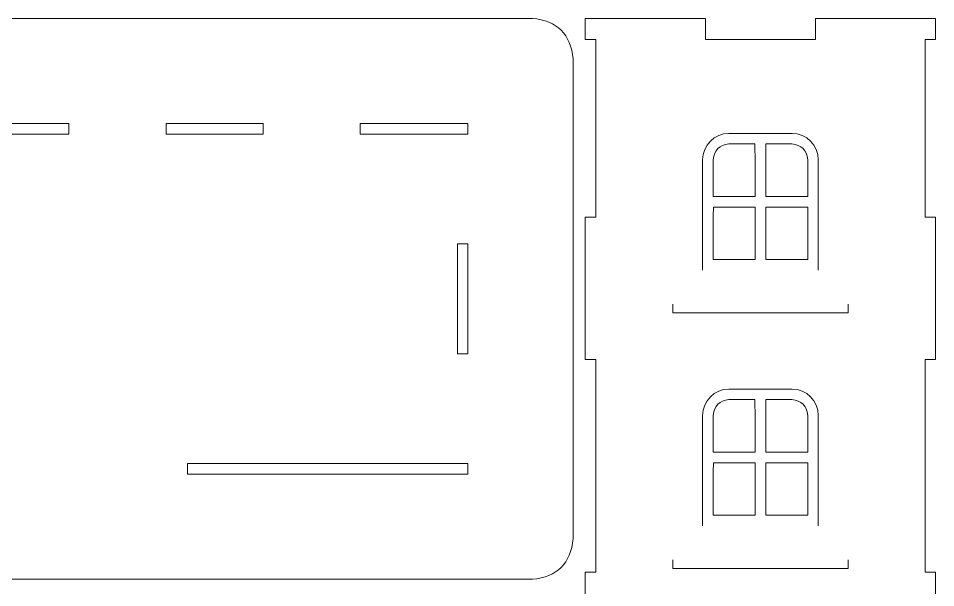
# Model space of a CAD drawing. Header units: millimetres. Extents: x -494 to 494, y -418 to 418.
# Drawn here: x -278.6 to -16.8, y 255.8 to 418.2 of the extents above; entities that cross this region are included whole.
import ezdxf

# ---------------------------------------------------------------- set-up
doc = ezdxf.new("R2010")
doc.units = ezdxf.units.MM
doc.header["$MEASUREMENT"] = 0

msp = doc.modelspace()

# ---------------------------------------------------------------- linework, layer by layer
at = {"lineweight": 9}
for points, knots in [([(-380.2743, 269.7641), (-380.2743, 360.9841), (-380.2743, 406.5941), (-380.2743, 406.5941), (-380.2743, 406.5941), (-379.624, 413.6544), (-375.764, 417.5178), (-368.6943, 418.1841), (-368.6943, 418.1841), (-368.6943, 418.1841), (-289.751, 418.1841), (-131.8643, 418.1841), (-131.8643, 418.1841), (-124.7971, 417.5169), (-120.9338, 413.6536), (-120.2743, 406.5941), (-120.2743, 406.5941), (-120.2743, 406.5941), (-120.2743, 360.9841), (-120.2743, 269.7641), (-120.2743, 269.7641), (-120.9358, 262.7126), (-124.7992, 258.8526), (-131.8643, 258.1841), (-131.8643, 258.1841), (-131.8643, 258.1841), (-210.8076, 258.1841), (-368.6943, 258.1841), (-368.6943, 258.1841), (-375.7619, 258.8517), (-379.6219, 262.7117), (-380.2743, 269.7641)], [0, 0, 0, 0, 0.11111111, 0.11111111, 0.11111111, 0.11111111, 0.22222222, 0.22222222, 0.22222222, 0.22222222, 0.33333333, 0.33333333, 0.33333333, 0.33333333, 0.44444444, 0.44444444, 0.44444444, 0.44444444, 0.55555556, 0.55555556, 0.55555556, 0.55555556, 0.66666667, 0.66666667, 0.66666667, 0.66666667, 0.77777778, 0.77777778, 0.77777778, 0.77777778, 1, 1, 1, 1]), ([(-19.8061, 412.1697), (-19.8061, 412.1697), (-19.8061, 361.4997), (-19.8061, 361.4997), (-19.8061, 361.4997), (-19.8061, 361.4997), (-16.8061, 361.4997), (-16.8061, 361.4997), (-16.8061, 361.4997), (-16.8061, 361.4997), (-16.8061, 320.8397), (-16.8061, 320.8397), (-16.8061, 320.8397), (-16.8061, 320.8397), (-19.8061, 320.8397), (-19.8061, 320.8397), (-19.8061, 320.8397), (-19.8061, 320.8397), (-19.8061, 260.1697), (-19.8061, 260.1697), (-19.8061, 260.1697), (-19.8061, 260.1697), (-16.8061, 260.1697), (-16.8061, 260.1697), (-16.8061, 260.1697), (-16.8061, 260.1697), (-16.8061, 209.4997), (-16.8061, 209.4997), (-16.8061, 209.4997), (-16.8061, 209.4997), (-19.8061, 209.4997), (-19.8061, 209.4997), (-19.8061, 209.4997), (-19.8061, 209.4997), (-19.8061, 158.8397), (-19.8061, 158.8397), (-19.8061, 158.8397), (-19.8061, 158.8397), (-16.8061, 158.8397), (-16.8061, 158.8397), (-16.8061, 158.8397), (-16.8061, 158.8397), (-16.8061, 108.1697), (-16.8061, 108.1697), (-16.8061, 108.1697), (-16.8061, 108.1697), (-19.8061, 108.1697), (-19.8061, 108.1697), (-19.8061, 108.1697), (-19.8061, 108.1697), (-19.8061, 57.4997), (-19.8061, 57.4997), (-19.8061, 57.4997), (-19.8061, 57.4997), (-16.8061, 57.4997), (-16.8061, 57.4997), (-16.8061, 57.4997), (-16.8061, 57.4997), (-16.8061, 6.8397), (-16.8061, 6.8397), (-16.8061, 6.8397), (-16.8061, 6.8397), (-19.8061, 6.8397), (-19.8061, 6.8397), (-19.8061, 6.8397), (-19.8061, 6.8397), (-19.8061, -43.6903), (-19.8061, -43.6903), (-19.8061, -43.6903), (-19.8061, -43.6903), (-51.1361, -43.6903), (-51.1361, -43.6903), (-51.1361, -43.6903), (-51.1361, -43.6903), (-51.1361, -46.6903), (-51.1361, -46.6903), (-51.1361, -46.6903), (-51.1361, -46.6903), (-82.4661, -46.6903), (-82.4661, -46.6903), (-82.4661, -46.6903), (-82.4661, -46.6903), (-82.4661, -43.6903), (-82.4661, -43.6903), (-82.4661, -43.6903), (-82.4661, -43.6903), (-113.8061, -43.6903), (-113.8061, -43.6903), (-113.8061, -43.6903), (-113.8061, -43.6903), (-113.8061, 6.8397), (-113.8061, 6.8397), (-113.8061, 6.8397), (-113.8061, 6.8397), (-116.8061, 6.8397), (-116.8061, 6.8397), (-116.8061, 6.8397), (-116.8061, 6.8397), (-116.8061, 57.4997), (-116.8061, 57.4997), (-116.8061, 57.4997), (-116.8061, 57.4997), (-113.8061, 57.4997), (-113.8061, 57.4997), (-113.8061, 57.4997), (-113.8061, 57.4997), (-113.8061, 108.1697), (-113.8061, 108.1697), (-113.8061, 108.1697), (-113.8061, 108.1697), (-116.8061, 108.1697), (-116.8061, 108.1697), (-116.8061, 108.1697), (-116.8061, 108.1697), (-116.8061, 158.8397), (-116.8061, 158.8397), (-116.8061, 158.8397), (-116.8061, 158.8397), (-113.8061, 158.8397), (-113.8061, 158.8397), (-113.8061, 158.8397), (-113.8061, 158.8397), (-113.8061, 209.4997), (-113.8061, 209.4997), (-113.8061, 209.4997), (-113.8061, 209.4997), (-116.8061, 209.4997), (-116.8061, 209.4997), (-116.8061, 209.4997), (-116.8061, 209.4997), (-116.8061, 260.1697), (-116.8061, 260.1697), (-116.8061, 260.1697), (-116.8061, 260.1697), (-113.8061, 260.1697), (-113.8061, 260.1697), (-113.8061, 260.1697), (-113.8061, 260.1697), (-113.8061, 320.8397), (-113.8061, 320.8397), (-113.8061, 320.8397), (-113.8061, 320.8397), (-116.8061, 320.8397), (-116.8061, 320.8397), (-116.8061, 320.8397), (-116.8061, 320.8397), (-116.8061, 361.4997), (-116.8061, 361.4997), (-116.8061, 361.4997), (-116.8061, 361.4997), (-113.8061, 361.4997), (-113.8061, 361.4997), (-113.8061, 361.4997), (-113.8061, 361.4997), (-113.8061, 412.1697), (-113.8061, 412.1697), (-113.8061, 412.1697), (-113.8061, 412.1697), (-116.8061, 412.1697), (-116.8061, 412.1697), (-116.8061, 412.1697), (-116.8061, 412.1697), (-116.8061, 418.1697), (-116.8061, 418.1697), (-116.8061, 418.1697), (-116.8061, 418.1697), (-82.4661, 418.1697), (-82.4661, 418.1697), (-82.4661, 418.1697), (-82.4661, 418.1697), (-82.4661, 412.1697), (-82.4661, 412.1697), (-82.4661, 412.1697), (-82.4661, 412.1697), (-51.1361, 412.1697), (-51.1361, 412.1697), (-51.1361, 412.1697), (-51.1361, 412.1697), (-51.1361, 418.1697), (-51.1361, 418.1697), (-51.1361, 418.1697), (-51.1361, 418.1697), (-16.8061, 418.1697), (-16.8061, 418.1697), (-16.8061, 418.1697), (-16.8061, 418.1697), (-16.8061, 412.1697), (-16.8061, 412.1697), (-16.8061, 412.1697), (-16.8061, 412.1697), (-19.8061, 412.1697), (-19.8061, 412.1697)], [0, 0, 0, 0, 0.02040816, 0.02040816, 0.02040816, 0.02040816, 0.04081633, 0.04081633, 0.04081633, 0.04081633, 0.06122449, 0.06122449, 0.06122449, 0.06122449, 0.08163265, 0.08163265, 0.08163265, 0.08163265, 0.10204082, 0.10204082, 0.10204082, 0.10204082, 0.12244898, 0.12244898, 0.12244898, 0.12244898, 0.14285714, 0.14285714, 0.14285714, 0.14285714, 0.16326531, 0.16326531, 0.16326531, 0.16326531, 0.18367347, 0.18367347, 0.18367347, 0.18367347, 0.20408163, 0.20408163, 0.20408163, 0.20408163, 0.2244898, 0.2244898, 0.2244898, 0.2244898, 0.24489796, 0.24489796, 0.24489796, 0.24489796, 0.26530612, 0.26530612, 0.26530612, 0.26530612, 0.28571429, 0.28571429, 0.28571429, 0.28571429, 0.30612245, 0.30612245, 0.30612245, 0.30612245, 0.32653061, 0.32653061, 0.32653061, 0.32653061, 0.34693878, 0.34693878, 0.34693878, 0.34693878, 0.36734694, 0.36734694, 0.36734694, 0.36734694, 0.3877551, 0.3877551, 0.3877551, 0.3877551, 0.40816327, 0.40816327, 0.40816327, 0.40816327, 0.42857143, 0.42857143, 0.42857143, 0.42857143, 0.44897959, 0.44897959, 0.44897959, 0.44897959, 0.46938776, 0.46938776, 0.46938776, 0.46938776, 0.48979592, 0.48979592, 0.48979592, 0.48979592, 0.51020408, 0.51020408, 0.51020408, 0.51020408, 0.53061224, 0.53061224, 0.53061224, 0.53061224, 0.55102041, 0.55102041, 0.55102041, 0.55102041, 0.57142857, 0.57142857, 0.57142857, 0.57142857, 0.59183673, 0.59183673, 0.59183673, 0.59183673, 0.6122449, 0.6122449, 0.6122449, 0.6122449, 0.63265306, 0.63265306, 0.63265306, 0.63265306, 0.65306122, 0.65306122, 0.65306122, 0.65306122, 0.67346939, 0.67346939, 0.67346939, 0.67346939, 0.69387755, 0.69387755, 0.69387755, 0.69387755, 0.71428571, 0.71428571, 0.71428571, 0.71428571, 0.73469388, 0.73469388, 0.73469388, 0.73469388, 0.75510204, 0.75510204, 0.75510204, 0.75510204, 0.7755102, 0.7755102, 0.7755102, 0.7755102, 0.79591837, 0.79591837, 0.79591837, 0.79591837, 0.81632653, 0.81632653, 0.81632653, 0.81632653, 0.83673469, 0.83673469, 0.83673469, 0.83673469, 0.85714286, 0.85714286, 0.85714286, 0.85714286, 0.87755102, 0.87755102, 0.87755102, 0.87755102, 0.89795918, 0.89795918, 0.89795918, 0.89795918, 0.91836735, 0.91836735, 0.91836735, 0.91836735, 0.93877551, 0.93877551, 0.93877551, 0.93877551, 0.95918367, 0.95918367, 0.95918367, 0.95918367, 1, 1, 1, 1]), ([(-264.1343, 388.1841), (-264.1343, 388.1841), (-291.8443, 388.1841), (-291.8443, 388.1841), (-291.8443, 388.1841), (-291.8443, 388.1841), (-291.8443, 385.1841), (-291.8443, 385.1841), (-291.8443, 385.1841), (-291.8443, 385.1841), (-264.1343, 385.1841), (-264.1343, 385.1841), (-264.1343, 385.1841), (-264.1343, 385.1841), (-264.1343, 388.1841), (-264.1343, 388.1841)], [0, 0, 0, 0, 0.2, 0.2, 0.2, 0.2, 0.4, 0.4, 0.4, 0.4, 0.6, 0.6, 0.6, 0.6, 1, 1, 1, 1]), ([(-208.7043, 388.1841), (-208.7043, 388.1841), (-236.4143, 388.1841), (-236.4143, 388.1841), (-236.4143, 388.1841), (-236.4143, 388.1841), (-236.4143, 385.1841), (-236.4143, 385.1841), (-236.4143, 385.1841), (-236.4143, 385.1841), (-208.7043, 385.1841), (-208.7043, 385.1841), (-208.7043, 385.1841), (-208.7043, 385.1841), (-208.7043, 388.1841), (-208.7043, 388.1841)], [0, 0, 0, 0, 0.2, 0.2, 0.2, 0.2, 0.4, 0.4, 0.4, 0.4, 0.6, 0.6, 0.6, 0.6, 1, 1, 1, 1]), ([(-150.2743, 388.1841), (-150.2743, 388.1841), (-180.9943, 388.1841), (-180.9943, 388.1841), (-180.9943, 388.1841), (-180.9943, 388.1841), (-180.9943, 385.1841), (-180.9943, 385.1841), (-180.9943, 385.1841), (-180.9943, 385.1841), (-150.2743, 385.1841), (-150.2743, 385.1841), (-150.2743, 385.1841), (-150.2743, 385.1841), (-150.2743, 388.1841), (-150.2743, 388.1841)], [0, 0, 0, 0, 0.2, 0.2, 0.2, 0.2, 0.4, 0.4, 0.4, 0.4, 0.6, 0.6, 0.6, 0.6, 1, 1, 1, 1]), ([(-80.3015, 377.8601), (-80.3015, 369.86), (-80.3015, 367.3814), (-80.3015, 367.3814), (-80.3015, 367.3814), (-71.3015, 367.3815), (-68.3232, 367.3815), (-68.3232, 367.3815), (-68.3232, 367.3815), (-68.3232, 378.3815), (-68.389, 382.3601), (-68.389, 382.3601), (-68.389, 382.3601), (-74.3891, 382.3601), (-75.8016, 382.3601), (-75.8016, 382.3601), (-75.8016, 382.3601), (-78.5207, 382.1099), (-80.0207, 380.6099), (-80.3015, 377.8601)], [0, 0, 0, 0, 0.16666667, 0.16666667, 0.16666667, 0.16666667, 0.33333333, 0.33333333, 0.33333333, 0.33333333, 0.5, 0.5, 0.5, 0.5, 0.66666667, 0.66666667, 0.66666667, 0.66666667, 1, 1, 1, 1]), ([(-53.3231, 377.8601), (-53.3231, 369.86), (-53.3231, 367.3814), (-53.3231, 367.3814), (-53.3231, 367.3814), (-62.3231, 367.3815), (-65.3014, 367.3815), (-65.3014, 367.3815), (-65.3014, 367.3815), (-65.3014, 378.3815), (-65.2356, 382.3601), (-65.2356, 382.3601), (-65.2356, 382.3601), (-59.2355, 382.3601), (-57.823, 382.3601), (-57.823, 382.3601), (-57.823, 382.3601), (-55.1039, 382.1099), (-53.6039, 380.6099), (-53.3231, 377.8601)], [0, 0, 0, 0, 0.16666667, 0.16666667, 0.16666667, 0.16666667, 0.33333333, 0.33333333, 0.33333333, 0.33333333, 0.5, 0.5, 0.5, 0.5, 0.66666667, 0.66666667, 0.66666667, 0.66666667, 1, 1, 1, 1]), ([(-68.3231, 364.3601), (-68.3231, 356.36), (-68.3231, 349.3814), (-68.3231, 349.3814), (-68.3231, 349.3814), (-77.3231, 349.3815), (-80.3014, 349.3815), (-80.3014, 349.3815), (-80.3014, 349.3815), (-80.3014, 360.3815), (-80.2356, 364.3601), (-80.2356, 364.3601), (-80.2356, 364.3601), (-74.2355, 364.3601), (-68.3231, 364.3601), (-68.3231, 364.3601)], [0, 0, 0, 0, 0.2, 0.2, 0.2, 0.2, 0.4, 0.4, 0.4, 0.4, 0.6, 0.6, 0.6, 0.6, 1, 1, 1, 1]), ([(-53.3231, 364.3601), (-53.3231, 356.36), (-53.3231, 349.3814), (-53.3231, 349.3814), (-53.3231, 349.3814), (-62.3231, 349.3815), (-65.3014, 349.3815), (-65.3014, 349.3815), (-65.3014, 349.3815), (-65.3014, 360.3815), (-65.2356, 364.3601), (-65.2356, 364.3601), (-65.2356, 364.3601), (-59.2355, 364.3601), (-53.3231, 364.3601), (-53.3231, 364.3601)], [0, 0, 0, 0, 0.2, 0.2, 0.2, 0.2, 0.4, 0.4, 0.4, 0.4, 0.6, 0.6, 0.6, 0.6, 1, 1, 1, 1]), ([(-153.2743, 353.8441), (-153.2743, 353.8441), (-150.2743, 353.8441), (-150.2743, 353.8441), (-150.2743, 353.8441), (-150.2743, 353.8441), (-150.2743, 322.5141), (-150.2743, 322.5141), (-150.2743, 322.5141), (-150.2743, 322.5141), (-153.2743, 322.5141), (-153.2743, 322.5141), (-153.2743, 322.5141), (-153.2743, 322.5141), (-153.2743, 353.8441), (-153.2743, 353.8441)], [0, 0, 0, 0, 0.2, 0.2, 0.2, 0.2, 0.4, 0.4, 0.4, 0.4, 0.6, 0.6, 0.6, 0.6, 1, 1, 1, 1]), ([(-80.3015, 304.9301), (-80.3015, 296.93), (-80.3015, 294.4514), (-80.3015, 294.4514), (-80.3015, 294.4514), (-71.3015, 294.4515), (-68.3232, 294.4515), (-68.3232, 294.4515), (-68.3232, 294.4515), (-68.3232, 305.4515), (-68.389, 309.4301), (-68.389, 309.4301), (-68.389, 309.4301), (-74.3891, 309.4301), (-75.8016, 309.4301), (-75.8016, 309.4301), (-75.8016, 309.4301), (-78.5207, 309.1799), (-80.0207, 307.6799), (-80.3015, 304.9301)], [0, 0, 0, 0, 0.16666667, 0.16666667, 0.16666667, 0.16666667, 0.33333333, 0.33333333, 0.33333333, 0.33333333, 0.5, 0.5, 0.5, 0.5, 0.66666667, 0.66666667, 0.66666667, 0.66666667, 1, 1, 1, 1]), ([(-53.3231, 304.9301), (-53.3231, 296.93), (-53.3231, 294.4514), (-53.3231, 294.4514), (-53.3231, 294.4514), (-62.3231, 294.4515), (-65.3014, 294.4515), (-65.3014, 294.4515), (-65.3014, 294.4515), (-65.3014, 305.4515), (-65.2356, 309.4301), (-65.2356, 309.4301), (-65.2356, 309.4301), (-59.2355, 309.4301), (-57.823, 309.4301), (-57.823, 309.4301), (-57.823, 309.4301), (-55.1039, 309.1799), (-53.6039, 307.6799), (-53.3231, 304.9301)], [0, 0, 0, 0, 0.16666667, 0.16666667, 0.16666667, 0.16666667, 0.33333333, 0.33333333, 0.33333333, 0.33333333, 0.5, 0.5, 0.5, 0.5, 0.66666667, 0.66666667, 0.66666667, 0.66666667, 1, 1, 1, 1]), ([(-230.2743, 291.1841), (-230.2743, 291.1841), (-150.2743, 291.1841), (-150.2743, 291.1841), (-150.2743, 291.1841), (-150.2743, 291.1841), (-150.2743, 288.1841), (-150.2743, 288.1841), (-150.2743, 288.1841), (-150.2743, 288.1841), (-230.2743, 288.1841), (-230.2743, 288.1841), (-230.2743, 288.1841), (-230.2743, 288.1841), (-230.2743, 291.1841), (-230.2743, 291.1841)], [0, 0, 0, 0, 0.2, 0.2, 0.2, 0.2, 0.4, 0.4, 0.4, 0.4, 0.6, 0.6, 0.6, 0.6, 1, 1, 1, 1]), ([(-68.3231, 291.4301), (-68.3231, 283.43), (-68.3231, 276.4514), (-68.3231, 276.4514), (-68.3231, 276.4514), (-77.3231, 276.4515), (-80.3014, 276.4515), (-80.3014, 276.4515), (-80.3014, 276.4515), (-80.3014, 287.4515), (-80.2356, 291.4301), (-80.2356, 291.4301), (-80.2356, 291.4301), (-74.2355, 291.4301), (-68.3231, 291.4301), (-68.3231, 291.4301)], [0, 0, 0, 0, 0.2, 0.2, 0.2, 0.2, 0.4, 0.4, 0.4, 0.4, 0.6, 0.6, 0.6, 0.6, 1, 1, 1, 1]), ([(-53.3231, 291.4301), (-53.3231, 283.43), (-53.3231, 276.4514), (-53.3231, 276.4514), (-53.3231, 276.4514), (-62.3231, 276.4515), (-65.3014, 276.4515), (-65.3014, 276.4515), (-65.3014, 276.4515), (-65.3014, 287.4515), (-65.2356, 291.4301), (-65.2356, 291.4301), (-65.2356, 291.4301), (-59.2355, 291.4301), (-53.3231, 291.4301), (-53.3231, 291.4301)], [0, 0, 0, 0, 0.2, 0.2, 0.2, 0.2, 0.4, 0.4, 0.4, 0.4, 0.6, 0.6, 0.6, 0.6, 1, 1, 1, 1])]:
    msp.add_open_spline(points, degree=3, knots=knots, dxfattribs=at)
at = {"color": 5, "lineweight": 9}
for points, knots in [([(-83.3015, 346.3601), (-83.3015, 346.3601), (-83.3015, 377.8601), (-83.3015, 377.8601), (-83.3015, 377.8601), (-83.3015, 381.9851), (-79.9265, 385.3601), (-75.8016, 385.3601), (-75.8016, 385.3601), (-75.8016, 385.3601), (-57.8015, 385.3601), (-57.8015, 385.3601), (-57.8015, 385.3601), (-53.6766, 385.3601), (-50.3015, 381.9851), (-50.3015, 377.8601), (-50.3015, 377.8601), (-50.3015, 377.8601), (-50.3015, 346.3601), (-50.3015, 346.3601)], [0, 0, 0, 0, 0.16666667, 0.16666667, 0.16666667, 0.16666667, 0.33333333, 0.33333333, 0.33333333, 0.33333333, 0.5, 0.5, 0.5, 0.5, 0.66666667, 0.66666667, 0.66666667, 0.66666667, 1, 1, 1, 1]), ([(-41.8051, 336.6788), (-41.8051, 336.6788), (-41.8051, 334.21), (-41.8051, 334.21), (-41.8051, 334.21), (-41.8051, 334.21), (-91.8359, 334.21), (-91.8359, 334.21), (-91.8359, 334.21), (-91.8359, 334.21), (-91.8359, 336.6788), (-91.8359, 336.6788)], [0, 0, 0, 0, 0.25, 0.25, 0.25, 0.25, 0.5, 0.5, 0.5, 0.5, 1, 1, 1, 1]), ([(-83.3015, 273.4301), (-83.3015, 273.4301), (-83.3015, 304.9301), (-83.3015, 304.9301), (-83.3015, 304.9301), (-83.3015, 309.0551), (-79.9265, 312.4301), (-75.8016, 312.4301), (-75.8016, 312.4301), (-75.8016, 312.4301), (-57.8015, 312.4301), (-57.8015, 312.4301), (-57.8015, 312.4301), (-53.6766, 312.4301), (-50.3015, 309.0551), (-50.3015, 304.9301), (-50.3015, 304.9301), (-50.3015, 304.9301), (-50.3015, 273.4301), (-50.3015, 273.4301)], [0, 0, 0, 0, 0.16666667, 0.16666667, 0.16666667, 0.16666667, 0.33333333, 0.33333333, 0.33333333, 0.33333333, 0.5, 0.5, 0.5, 0.5, 0.66666667, 0.66666667, 0.66666667, 0.66666667, 1, 1, 1, 1]), ([(-41.8051, 263.7488), (-41.8051, 263.7488), (-41.8051, 261.28), (-41.8051, 261.28), (-41.8051, 261.28), (-41.8051, 261.28), (-91.8359, 261.28), (-91.8359, 261.28), (-91.8359, 261.28), (-91.8359, 261.28), (-91.8359, 263.7488), (-91.8359, 263.7488)], [0, 0, 0, 0, 0.25, 0.25, 0.25, 0.25, 0.5, 0.5, 0.5, 0.5, 1, 1, 1, 1])]:
    msp.add_open_spline(points, degree=3, knots=knots, dxfattribs=at)

doc.saveas('drawing.dxf')
